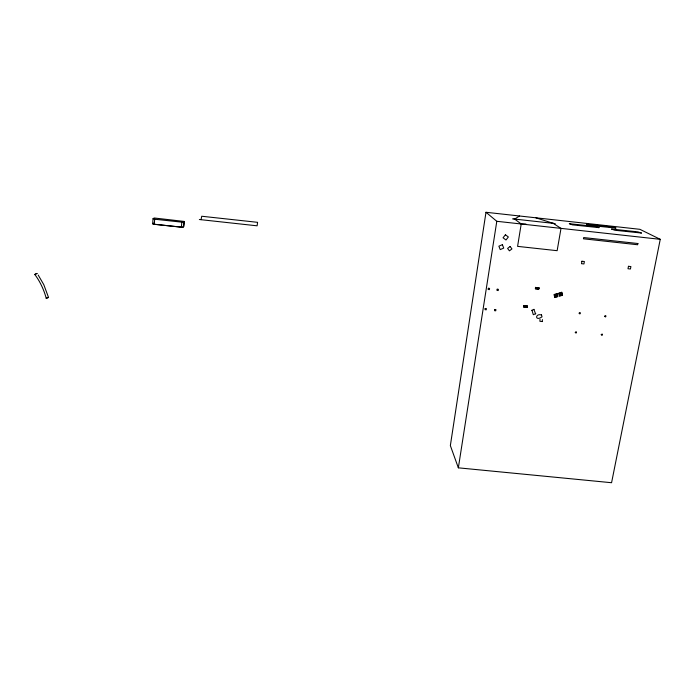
<?xml version="1.0" encoding="UTF-8"?>
<svg xmlns="http://www.w3.org/2000/svg" width="695" height="695" viewBox="0 0 695 695"><rect width="100%" height="100%" fill="white"/><g stroke="black" fill="none" stroke-linecap="round" stroke-linejoin="round"><path stroke-width="1.04" d="M526.471 306.964L525.741 306.565L526.845 307.242L525.602 306.964M526.324 306.834L525.95 306.582M526.158 306.165C527.548 306.625 524.239 305.174 527.184 306.052L526.958 307.39L525.594 307.242L525.88 305.843M526.732 306.313L526.167 306.2L526.532 305.965M152.683 223.851L153.03 218.716L154.168 217.987L184.262 221.444L183.871 226.509L182.698 227.256L154.073 224.242L152.683 223.851L153.378 223.121M153.03 218.716L154.655 219.212L154.325 224.277L181.647 227.23M181.421 227.204L181.795 222.157L154.655 219.212M183.358 227.126L184.245 221.488M540.015 319.3L539.893 321.281L542.343 321.568M542.196 321.568L542.447 319.604M541.483 314.965C534.976 313.011 534.803 321.863 542.022 316.842L541.475 314.861M485.987 212.279L450.351 445.591L458.353 467.831L611.574 482.721L660.25 239.323L639.869 229.315L485.987 212.279L496.795 221.297L660.25 239.323M458.353 467.831L496.795 221.297M519.513 215.997L514.665 219.081L521.215 223.99L517.584 246.369L557.138 250.686L561.004 228.377L553.194 223.338L535.897 217.804M524.716 306.46L524.795 307.025L523.709 306.912L523.63 306.339M524.829 305.791L524.907 306.356L523.813 306.234L523.596 305.496M525.133 305.835L524.907 307.173L523.543 307.025L523.769 305.687L524.96 305.635M526.697 305.809L526.958 306.573L525.863 306.452L525.785 305.887M526.662 307.042L526.445 306.591M526.784 307.19L527.001 305.852L525.646 305.704M536.531 288.269L536.618 288.825L535.524 288.703L535.437 288.147M536.644 287.591L536.731 288.147L535.636 288.034L535.411 287.296M538.59 288.486L538.677 289.042L537.574 288.929L537.496 288.364M538.703 287.808L538.79 288.364L537.695 288.251L537.461 287.513M539.016 287.843L538.79 289.19L537.417 289.051L537.643 287.695L538.834 287.661M637.88 243.519L637.636 244.753L583.452 238.802L583.678 237.56L637.906 243.519M535.767 313.654L533.3 314.705L531.988 310.283M534.029 309.31L531.779 310.37M46.2 298.259L48.52 297.443L46.2 298.259A25.602 8.783 65.9 0 0 34.759 274.473L37 273.456L34.759 274.473M154.142 223.208L153.447 223.877L153.89 224.068M182.568 227.057L181.777 227.109M183.689 222.113L181.795 222.157M199.352 219.516L257.107 225.814L257.584 222.331L201.724 216.249L201.046 219.655M521.215 223.99L525.976 224.059M525.646 306.53L526.906 306.842M523.769 306.504L524.864 306.625M525.576 306.929L526.958 307.39M535.706 287.626L536.801 287.739M537.765 287.843L538.86 287.965M535.593 288.303L536.688 288.416M537.643 288.521L538.738 288.634M525.759 305.861L526.845 305.974L525.689 306.26M523.882 305.835L524.977 305.948M525.933 306.052L527.019 306.165M514.76 219.021L512.728 218.795L513.092 219.064M552.82 223.225L555.288 223.729M514.665 219.081L553.194 223.338M526.958 306.573L525.863 306.452M38.199 275.064L43.802 284.681L48.52 297.443M533.899 309.475L535.619 313.871M575.278 332.34C576.468 334.886 577.241 330.108 575.278 332.34M579.152 313.158C580.342 315.738 581.124 310.908 579.152 313.158M641.433 233.034L614.823 230.245L611.461 229.063L637.888 231.878L641.433 233.034M601.245 334.634C602.409 337.179 603.208 332.401 601.245 334.634M604.728 316.199C605.901 318.77 606.709 313.949 604.728 316.199M485.188 308.484L485.006 309.675L486.222 309.805L486.413 308.615L485.188 308.484M488.35 288.277L488.159 289.485L489.393 289.615L489.575 288.408L488.35 288.277M497.186 289.216L496.995 290.423L498.219 290.562L498.411 289.346L497.186 289.216M494.71 309.483L494.519 310.682L495.735 310.813L495.926 309.614L494.71 309.483M555.47 294.767L556.078 294.906L555.505 294.689M555.835 296.261L556.452 296.322L555.835 296.261M560.118 293.412L560.743 293.472L560.118 293.412M560.483 294.906L561.108 294.967L560.483 294.906M535.593 287.478L535.367 288.825L536.731 288.972L536.966 287.617L535.593 287.478M581.923 261.242L581.48 263.692L583.939 263.952L584.382 261.511L581.923 261.242M628.462 266.298L627.993 268.739L630.434 269L630.904 266.567L628.462 266.298M599.012 227.639L572.376 224.841L569.301 223.703L595.728 226.509L599.012 227.639M586.693 224.25L589.846 225.388L616.039 228.082L612.764 227.03L586.728 224.233M505.421 234.762L503.05 237.786L505.977 240.001L508.358 236.978L505.421 234.762M510.121 246.499L507.585 248.436L509.418 250.843L511.946 248.914L510.121 246.499M502.381 244.675L498.871 246.178L500.218 249.592L503.736 248.089L502.381 244.675M557.138 293.637L554.037 294.541L554.766 297.521L557.868 296.626L557.138 293.637M561.795 292.282L558.693 293.186L559.414 296.174L562.524 295.271L561.795 292.282M556.904 294.028L554.419 294.75L554.645 295.644L557.121 294.923L556.904 294.028M561.56 292.673L559.075 293.394L559.293 294.289L561.777 293.568L561.56 292.673M557.268 295.523L554.784 296.244L555.001 297.139L557.486 296.418L557.268 295.523M561.925 294.167L559.44 294.889L559.657 295.783L562.133 295.062L561.925 294.167"/></g></svg>
